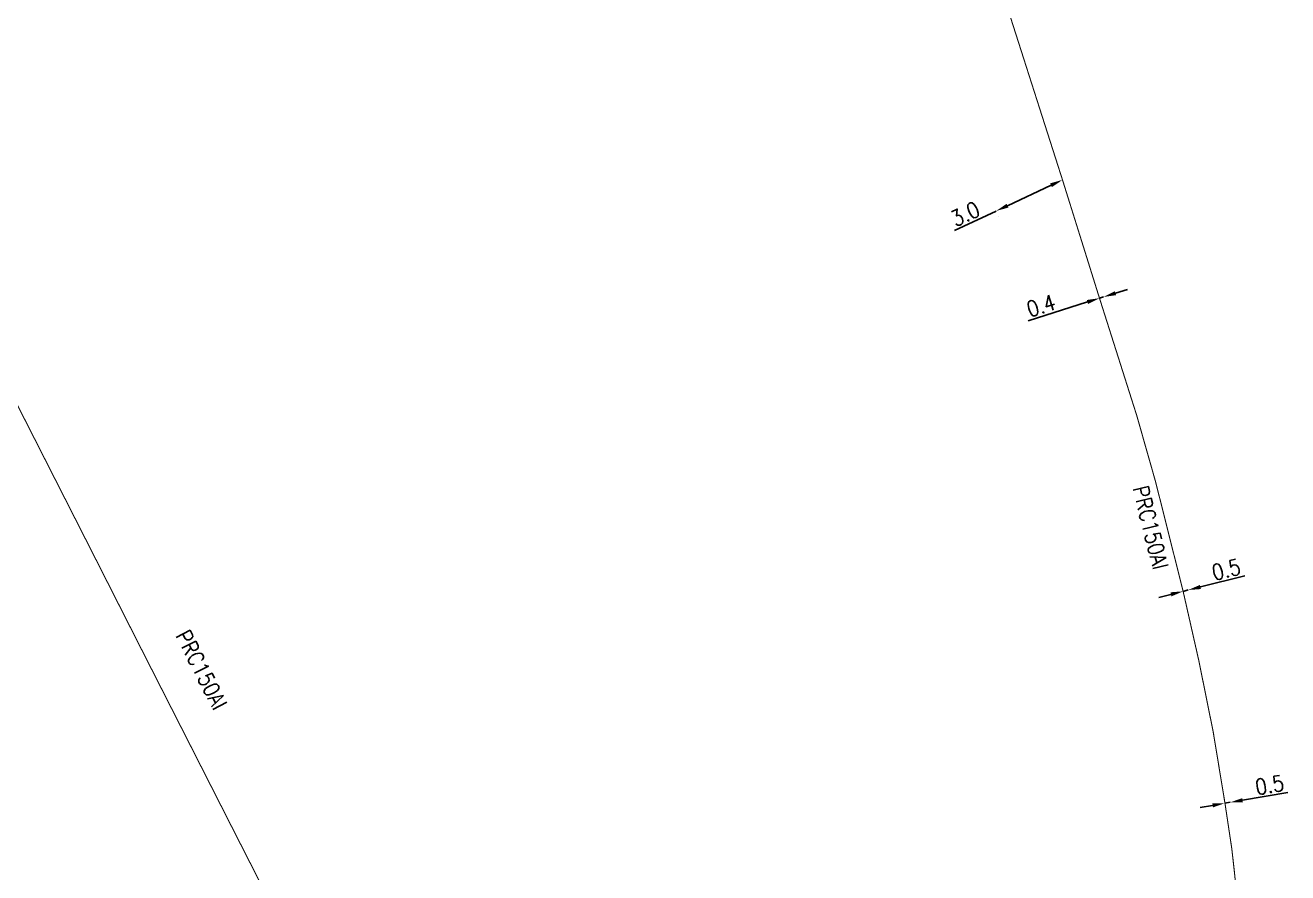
# Model space of a CAD drawing. Header units: millimetres. Extents: x 164000 to 164746, y 152000 to 152990.
# Drawn here: x 164303.8 to 164424.3, y 152247.8 to 152328.6 of the extents above; entities that cross this region are included whole.
import ezdxf
from ezdxf.enums import TextEntityAlignment as Align

# ---------------------------------------------------------------- set-up
doc = ezdxf.new("R2010")
doc.units = ezdxf.units.MM
doc.header["$PDMODE"] = 34
doc.layers.get('Defpoints').update_dxf_attribs({"linetype": 'CONTINUOUS'})
doc.layers.add('M_120', color=5, linetype='M_ST_13')
doc.styles.get("Standard").update_dxf_attribs({"font": 'romans.shx', "width": 0.85})
doc.linetypes.add('M_ST_13', pattern='A,5,-0.3,["oo",Standard,S=1.5,R=0,X=0,Y=-0.5],-3', length=8.3)
doc.dimstyles.get("Standard").update_dxf_attribs({"dimtxt": 1.5, "dimasz": 1.2, "dimexe": 0.625, "dimexo": 0.625, "dimgap": 0.25, "dimtad": 1, "dimdec": 1, "dimzin": 0, "dimdsep": 46, "dimtxsty": 'Standard', "dimcen": -0.5, "dimadec": 0, "dimazin": 0, "dimtfac": 1, "dimtdec": 1, "dimtmove": 0, "dimatfit": 3, "dimfxl": 0, "dimtolj": 1, "dimtzin": 0, "dimarcsym": 0})

# ---------------------------------------------------------------- blocks, each defined once
blk = doc.blocks.new('*D153')
at = {"layer": 'Defpoints', "color": 0, "linetype": 'Continuous', "transparency": 16777216}
for p in [(164402.77, 152313.87), (164396.43, 152310.9), (164396.43, 152310.9)]:
    blk.add_point(p, dxfattribs=at)
at = {"layer": 'M_120', "color": 0, "linetype": 'Continuous', "lineweight": -2, "transparency": 16777216}
for p, q in [((164401.68, 152313.36), (164397.52, 152311.41)), ((164396.43, 152310.9), (164392.48, 152309.05)), ((164396.7, 152310.34), (164396.7, 152310.34))]:
    blk.add_line(p, q, dxfattribs=at)
at = {"layer": 'M_120', "color": 0, "linetype": 'Continuous', "transparency": 16777216}
for points in [[(164401.59, 152313.54), (164401.76, 152313.18), (164402.77, 152313.87)], [(164397.44, 152311.59), (164397.61, 152311.23), (164396.43, 152310.9)]]:
    blk.add_solid(points, dxfattribs=at)
at = {"layer": 'M_120', "color": 0, "linetype": 'Continuous', "transparency": 16777216, "insert": (164393.49, 152310.62), "char_height": 1.5, "attachment_point": 5, "rotation": 25.1278}
blk.add_mtext('\\A1;3.0', dxfattribs=at)
blk = doc.blocks.new('*D154')
at = {"layer": 'Defpoints', "color": 0, "linetype": 'Continuous', "transparency": 16777216}
for p in [(164406.3, 152302.58), (164406.68, 152302.7), (164406.68, 152302.7)]:
    blk.add_point(p, dxfattribs=at)
at = {"layer": 'M_120', "color": 0, "linetype": 'Continuous', "lineweight": -2, "transparency": 16777216}
for p, q in [((164407.82, 152303.06), (164408.97, 152303.42)), ((164405.15, 152302.22), (164399.49, 152300.43)), ((164406.68, 152302.7), (164406.3, 152302.58))]:
    blk.add_line(p, q, dxfattribs=at)
at = {"layer": 'M_120', "color": 0, "linetype": 'Continuous', "transparency": 16777216}
for points in [[(164405.09, 152302.41), (164405.21, 152302.03), (164406.3, 152302.58)], [(164407.76, 152303.25), (164407.88, 152302.87), (164406.68, 152302.7)]]:
    blk.add_solid(points, dxfattribs=at)
at = {"layer": 'M_120', "color": 0, "linetype": 'Continuous', "transparency": 16777216, "insert": (164400.73, 152301.87), "char_height": 1.5, "attachment_point": 5, "rotation": 17.5194}
blk.add_mtext('\\A1;0.4', dxfattribs=at)
blk = doc.blocks.new('*D155')
at = {"layer": 'Defpoints', "color": 0, "linetype": 'Continuous', "transparency": 16777216}
for p in [(164414.28, 152274.61), (164414.76, 152274.74), (164414.76, 152274.74)]:
    blk.add_point(p, dxfattribs=at)
at = {"layer": 'M_120', "color": 0, "linetype": 'Continuous', "lineweight": -2, "transparency": 16777216}
for p, q in [((164415.93, 152275.03), (164420.17, 152276.09)), ((164414.28, 152274.61), (164414.76, 152274.74)), ((164413.12, 152274.32), (164411.95, 152274.03))]:
    blk.add_line(p, q, dxfattribs=at)
at = {"layer": 'M_120', "color": 0, "linetype": 'Continuous', "transparency": 16777216}
for points in [[(164413.07, 152274.52), (164413.16, 152274.13), (164414.28, 152274.61)], [(164415.88, 152275.22), (164415.98, 152274.83), (164414.76, 152274.74)]]:
    blk.add_solid(points, dxfattribs=at)
at = {"layer": 'M_120', "color": 0, "linetype": 'Continuous', "transparency": 16777216, "insert": (164418.39, 152276.68), "char_height": 1.5, "attachment_point": 5, "rotation": 14.0941}
blk.add_mtext('\\A1;0.5', dxfattribs=at)
blk = doc.blocks.new('*D156')
at = {"layer": 'Defpoints', "color": 0, "linetype": 'Continuous', "transparency": 16777216}
for p in [(164418.27, 152254.4), (164418.77, 152254.48), (164418.77, 152254.48)]:
    blk.add_point(p, dxfattribs=at)
at = {"layer": 'M_120', "color": 0, "linetype": 'Continuous', "lineweight": -2, "transparency": 16777216}
for p, q in [((164419.95, 152254.68), (164424.26, 152255.41)), ((164417.09, 152254.19), (164415.91, 152253.99)), ((164418.27, 152254.4), (164418.77, 152254.48))]:
    blk.add_line(p, q, dxfattribs=at)
at = {"layer": 'M_120', "color": 0, "linetype": 'Continuous', "transparency": 16777216}
for points in [[(164417.06, 152254.39), (164417.13, 152254), (164418.27, 152254.4)], [(164419.92, 152254.88), (164419.98, 152254.48), (164418.77, 152254.48)]]:
    blk.add_solid(points, dxfattribs=at)
at = {"layer": 'M_120', "color": 0, "linetype": 'Continuous', "transparency": 16777216, "insert": (164422.53, 152256.13), "char_height": 1.5, "attachment_point": 5, "rotation": 9.6684}
blk.add_mtext('\\A1;0.5', dxfattribs=at)

msp = doc.modelspace()

# ---------------------------------------------------------------- linework, layer by layer
at = {"layer": 'M_120', "const_width": 0.1, "flags": 128}
for points in [[(164360.81, 152179.81), (164352.24, 152178.51), (164351.58, 152180.63), (164349.93, 152186.61), (164349.85, 152187.81), (164349.81, 152189.23), (164349.79, 152189.97), (164349.81, 152191.08), (164349.83, 152191.32), (164349.87, 152191.61), (164349.94, 152191.96), (164350.09, 152192.47), (164350.29, 152193.01), (164350.6, 152193.69), (164350.87, 152193.97), (164351.32, 152195.05), (164351.91, 152196.1), (164352.6, 152197.08), (164353.15, 152198.05, 0.246779), (164353.25, 152198.5), (164349.53, 152212.67, -0.479035), (164349.99, 152213.31), (164350.13, 152213.31), (164350.57, 152213.39), (164351.07, 152213.49), (164351.84, 152213.68), (164352.82, 152213.99), (164369.67, 152219.7), (164404.56, 152231.03), (164410.34, 152232.84), (164411.73, 152233.43), (164413.59, 152234.34), (164414.65, 152235.04), (164415.25, 152235.58), (164416.01, 152236.37), (164416.69, 152237.35), (164417.22, 152238.05), (164417.69, 152238.66), (164418.5, 152239.94), (164419.03, 152241.42), (164419.37, 152242.8), (164419.48, 152244.78), (164419.16, 152247.94), (164418.92, 152250.07), (164418.27, 152254.4), (164417.15, 152261.19), (164415.78, 152267.98), (164414.28, 152274.61), (164411.65, 152285.07), (164409.85, 152291.4), (164406.3, 152302.58), (164402.77, 152313.87), (164393.13, 152344.01), (164383.65, 152372.83), (164375.59, 152396.69), (164370.02, 152415.46), (164368.29, 152421.2), (164366.44, 152427.4), (164363.76, 152437.9), (164361.91, 152445.09), (164360.59, 152451.4), (164358.94, 152460.83), (164358.11, 152467.45), (164355.47, 152485.3), (164352.5, 152501.41), (164350.02, 152512.73), (164346.95, 152522.96, -0.034694), (164346.93, 152523.03), (164345.62, 152531.56), (164340.91, 152545.84), (164331.17, 152566.98), (164331.16, 152567, -0.404298), (164331.39, 152567.65), (164333.22, 152568.57, 0.36894), (164333.47, 152569.17), (164332.53, 152572.11), (164330.76, 152579.29, -0.004327), (164330.76, 152579.3), (164326.12, 152599.55, 0.000156), (164326.12, 152599.55), (164325.96, 152600.25), (164324.88, 152613.18), (164323.95, 152619.07), (164323.64, 152621.04), (164323.34, 152622.83), (164322.95, 152624.98), (164318.38, 152647.44), (164317.29, 152653.12), (164315.88, 152659.86), (164315.1, 152662.63), (164314.8, 152663.7, 0.198681), (164314.56, 152664), (164312.02, 152665.43, -0.233764), (164311.77, 152665.79), (164311.48, 152667.81, 0.202391), (164311.28, 152668.14), (164308.78, 152669.96), (164302.92, 152674.21, 0.060177), (164302.82, 152674.27), (164301.85, 152674.67), (164300.52, 152675.15), (164299.29, 152675.55), (164297.97, 152675.88), (164296.75, 152676.08), (164295.87, 152676.18), (164294.74, 152676.22), (164293.31, 152676.21), (164291.05, 152676.07), (164276.88, 152674.38), (164269.3, 152672.96), (164267.98, 152672.71), (164259.79, 152671.72), (164257.17, 152671.21), (164240.78, 152669.78), (164235.57, 152674.23), (164214.21, 152694.47), (164213.76, 152695.29), (164210.94, 152698.46), (164208.35, 152701.15), (164206.13, 152703.49), (164204.83, 152704.7), (164203.07, 152706.35), (164201.97, 152707.29), (164199.81, 152708.82), (164197.42, 152710.3), (164191.96, 152713.69), (164185.8, 152717.68, 0.035594), (164185.74, 152717.71, 0.155325), (164180.21, 152718.31, 0.066455), (164177.43, 152717.47, 0.015544), (164176.81, 152717.17, 0.067716), (164175.5, 152716.3), (164173, 152714.03), (164168.95, 152710.48), (164166.79, 152708.7), (164164.03, 152706.47), (164155.48, 152700.02), (164150, 152696.15), (164149.23, 152695.67, 0.430116), (164149.08, 152694.96), (164150.4, 152693.08)], [(164354.61, 152176.21), (164353.54, 152176.05), (164350.69, 152185.28), (164350.53, 152185.94), (164350.45, 152186.47), (164350.43, 152186.66), (164350.39, 152187.17, 0.07134), (164350.36, 152187.31), (164338.6, 152219.07), (164337.02, 152222.65), (164335.21, 152227.48), (164333.16, 152232.34), (164330.08, 152239.05), (164327.8, 152243.72), (164323.54, 152252.09), (164319.58, 152259.88), (164315.15, 152268.59), (164309.99, 152278.76), (164304.5, 152289.56), (164299.46, 152299.47), (164293.45, 152311.31), (164285.75, 152327.03), (164285.75, 152327.03), (164277.97, 152342.34), (164272.88, 152352.37), (164267.14, 152363.66, -0.108821), (164267.11, 152363.76), (164267.05, 152365.42, 0.101142), (164266.98, 152365.71), (164263.32, 152373.46, -0.080443), (164263.28, 152373.62), (164262.25, 152382.17), (164261.22, 152391.02), (164260.63, 152396.1), (164260.29, 152399.02, -0.197814), (164260.39, 152399.39), (164269, 152410.36), (164269.72, 152411.28, 0.198363), (164269.82, 152411.64), (164268.45, 152423.31), (164266.61, 152438.76), (164265.33, 152449.45, 0.414517), (164264.77, 152449.88), (164253.58, 152448.53, -0.414214), (164253.02, 152448.97), (164252.75, 152451.25, 0.411498), (164252.2, 152451.69), (164251.38, 152451.6, 0.415505), (164250.94, 152451.04), (164251, 152450.54)]]:
    msp.add_lwpolyline(points, format="xyb", dxfattribs=at)

# ---------------------------------------------------------------- texts
at = {"layer": 'M_120', "linetype": 'Continuous', "width": 0.85}
for rotation, p in [(284.0941, (164411.17, 152280.7)), (296.9295, (164320.63, 152267.12))]:
    msp.add_text('PRC150Al', height=1.5, rotation=rotation, dxfattribs=at).set_placement(p, align=Align.MIDDLE)

# ---------------------------------------------------------------- dimensions: what is measured, and where the dimension line sits
at = {"layer": 'M_120', "linetype": 'Continuous'}
dim = msp.add_linear_dim(base=(164396.43, 152310.9), p1=(164402.77, 152313.87), p2=(164396.43, 152310.9), angle=25.1278, text='3.0', dimstyle='Standard', dxfattribs=at)
dim.commit()
dim.dimension.update_dxf_attribs({"geometry": '*D153', "text_midpoint": (164393.91, 152309.72), "dimtype": 160})
for base, p1, p2, angle, picture, middle in [((164406.68, 152302.7), (164406.3, 152302.58), (164406.68, 152302.7), 197.5194, '*D154', (164401.03, 152300.92)), ((164414.76, 152274.74), (164414.28, 152274.61), (164414.76, 152274.74), 194.0941, '*D155', (164418.63, 152275.71)), ((164418.77, 152254.48), (164418.27, 152254.4), (164418.77, 152254.48), 189.6684, '*D156', (164422.7, 152255.15))]:
    dim = msp.add_linear_dim(base=base, p1=p1, p2=p2, angle=angle, dimstyle='Standard', dxfattribs=at)
    dim.commit()
    dim.dimension.update_dxf_attribs({"geometry": picture, "text_midpoint": middle, "dimtype": 160})

doc.saveas('drawing.dxf')
